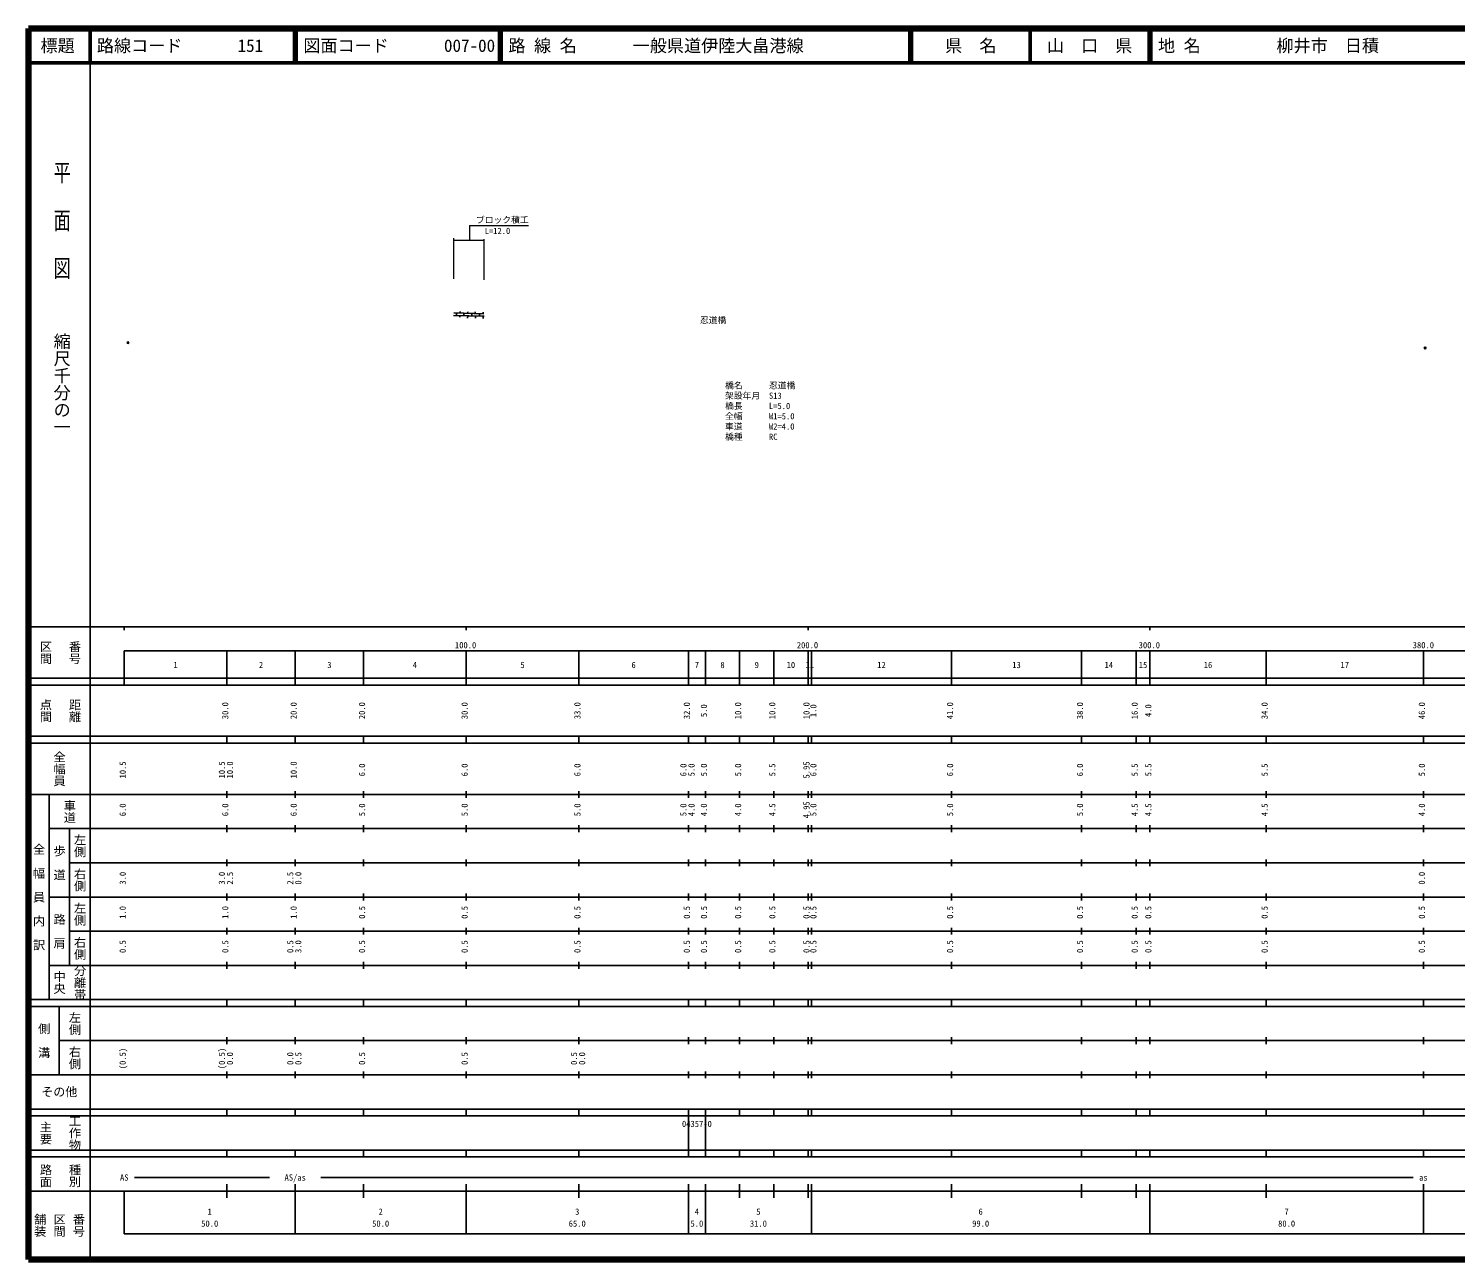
# Model space of a CAD drawing. Units: millimetres on the paper, with parts at other scales. Extents: x 40 to 680, y 20 to 380.
# Drawn here: x 40 to 457.4, y 20 to 380 of the extents above; entities that cross this region are included whole.
import ezdxf
from ezdxf.enums import TextEntityAlignment as Align

# ---------------------------------------------------------------- set-up
doc = ezdxf.new("R2010")
doc.units = ezdxf.units.MM
doc.header["$PDMODE"] = 32
doc.header["$PDSIZE"] = 0.5
for name, color, linetype, lineweight in [('M-BGD', 7, 'Continuous', 25), ('M-STR-HTXT', 7, 'Continuous', 13), ('M-TTL', 2, 'Continuous', 140), ('M-TTL-BAND', 7, 'Continuous', 25), ('M-TTL-LINE', 7, 'Continuous', 50)]:
    doc.layers.add(name, color=color, linetype=linetype, lineweight=lineweight)
for name, color, linetype in [('M-OTRS', 6, 'Continuous'), ('M-STR-STR1', 1, 'Continuous'), ('M-TTL-TXT', 7, 'Continuous')]:
    doc.layers.add(name, color=color, linetype=linetype)
doc.styles.add('@ＭＳ ゴシック', font='')
doc.styles.add('ＭＳ ゴシック', font='')
doc.styles.get('@ＭＳ ゴシック').set_extended_font_data('@MS Gothic')
doc.styles.get('ＭＳ ゴシック').set_extended_font_data('MS Gothic')

msp = doc.modelspace()

# ---------------------------------------------------------------- linework, layer by layer
at = {"layer": 'M-BGD'}
for p, q in [((164.367, 296.88), (173.214, 296.604)), ((165.192, 296.866), (165.192, 296.105)), ((166.225, 296.811), (166.243, 297.264)), ((167.294, 296.032), (167.312, 296.757)), ((168.436, 296.721), (168.454, 297.192)), ((169.65, 296.721), (169.631, 295.96)), ((170.664, 296.684), (170.664, 297.174)), ((171.878, 295.923), (171.914, 296.63)), ((172.965, 296.594), (172.983, 297.047)), ((164.312, 296.106), (173.269, 295.885)), ((166.171, 296.05), (166.135, 295.597)), ((168.454, 295.96), (168.436, 295.271)), ((170.7, 295.923), (170.7, 295.271)), ((172.965, 295.869), (172.983, 295.199))]:
    msp.add_line(p, q, dxfattribs=at)
at = {"layer": 'M-OTRS'}
for p in [(69.086, 288.137), (448.524, 286.565)]:
    msp.add_point(p, dxfattribs=at)
at = {"layer": 'M-STR-HTXT'}
for p, q in [((168.991, 322.375), (186.271, 322.375)), ((168.991, 322.375), (168.991, 317.969)), ((164.435, 306.818), (164.435, 318.698)), ((164.496, 318.071), (173.344, 318.071)), ((173.252, 306.535), (173.252, 318.415))]:
    msp.add_line(p, q, dxfattribs=at)
at = {"layer": 'M-TTL'}
for p, q in [((40, 380), (40, 20)), ((680, 380), (40, 380)), ((40, 20), (680, 20))]:
    msp.add_line(p, q, dxfattribs=at)
at = {"layer": 'M-TTL-BAND'}
for p, q in [((58, 370), (58, 20)), ((40, 205), (579, 205)), ((68, 205), (68, 204)), ((168, 205), (168, 204)), ((268, 205), (268, 204)), ((368, 205), (368, 204)), ((68, 198), (579, 198)), ((68, 198), (68, 188)), ((98, 188), (98, 198)), ((118, 188), (118, 198)), ((138, 188), (138, 198)), ((168, 188), (168, 198)), ((201, 188), (201, 198)), ((233, 188), (233, 198)), ((238, 188), (238, 198)), ((248, 188), (248, 198)), ((258, 188), (258, 198)), ((268, 188), (268, 198)), ((269, 188), (269, 198)), ((310, 188), (310, 198)), ((348, 188), (348, 198)), ((364, 188), (364, 198)), ((368, 188), (368, 198)), ((402, 188), (402, 198)), ((448, 188), (448, 198)), ((40, 190), (579, 190)), ((40, 188), (579, 188)), ((40, 173), (579, 173)), ((98, 171), (98, 173)), ((118, 171), (118, 173)), ((138, 171), (138, 173)), ((168, 171), (168, 173)), ((201, 171), (201, 173)), ((233, 171), (233, 173)), ((238, 171), (238, 173)), ((248, 171), (248, 173)), ((258, 171), (258, 173)), ((268, 171), (268, 173)), ((269, 171), (269, 173)), ((310, 171), (310, 173)), ((348, 171), (348, 173)), ((364, 171), (364, 173)), ((368, 171), (368, 173)), ((402, 171), (402, 173)), ((448, 171), (448, 173)), ((40, 171), (579, 171)), ((40, 156), (579, 156)), ((46, 96), (46, 156)), ((98, 155), (98, 157)), ((118, 155), (118, 157)), ((138, 155), (138, 157)), ((168, 155), (168, 157)), ((201, 155), (201, 157)), ((233, 155), (233, 157)), ((238, 155), (238, 157)), ((248, 155), (248, 157)), ((258, 155), (258, 157)), ((268, 155), (268, 157)), ((269, 155), (269, 157)), ((310, 155), (310, 157)), ((348, 155), (348, 157)), ((364, 155), (364, 157)), ((368, 155), (368, 157)), ((402, 155), (402, 157)), ((448, 155), (448, 157)), ((98, 145), (98, 147)), ((118, 145), (118, 147)), ((138, 145), (138, 147)), ((168, 145), (168, 147)), ((201, 145), (201, 147)), ((233, 145), (233, 147)), ((238, 145), (238, 147)), ((248, 145), (248, 147)), ((258, 145), (258, 147)), ((268, 145), (268, 147)), ((269, 145), (269, 147)), ((310, 145), (310, 147)), ((348, 145), (348, 147)), ((364, 145), (364, 147)), ((368, 145), (368, 147)), ((402, 145), (402, 147)), ((448, 145), (448, 147)), ((46, 146), (579, 146)), ((52, 146), (52, 106)), ((52, 136), (579, 136)), ((98, 135), (98, 137)), ((118, 135), (118, 137)), ((138, 135), (138, 137)), ((168, 135), (168, 137)), ((201, 135), (201, 137)), ((233, 135), (233, 137)), ((238, 135), (238, 137)), ((248, 135), (248, 137)), ((258, 135), (258, 137)), ((268, 135), (268, 137)), ((269, 135), (269, 137)), ((310, 135), (310, 137)), ((348, 135), (348, 137)), ((364, 135), (364, 137)), ((368, 135), (368, 137)), ((402, 135), (402, 137)), ((448, 135), (448, 137)), ((46, 126), (579, 126)), ((98, 125), (98, 127)), ((118, 125), (118, 127)), ((138, 125), (138, 127)), ((168, 125), (168, 127)), ((201, 125), (201, 127)), ((233, 125), (233, 127)), ((238, 125), (238, 127)), ((248, 125), (248, 127)), ((258, 125), (258, 127)), ((268, 125), (268, 127)), ((269, 125), (269, 127)), ((310, 125), (310, 127)), ((348, 125), (348, 127)), ((364, 125), (364, 127)), ((368, 125), (368, 127)), ((402, 125), (402, 127)), ((448, 125), (448, 127)), ((98, 115), (98, 117)), ((118, 115), (118, 117)), ((138, 115), (138, 117)), ((168, 115), (168, 117)), ((201, 115), (201, 117)), ((233, 115), (233, 117)), ((238, 115), (238, 117)), ((248, 115), (248, 117)), ((258, 115), (258, 117)), ((268, 115), (268, 117)), ((269, 115), (269, 117)), ((310, 115), (310, 117)), ((348, 115), (348, 117)), ((364, 115), (364, 117)), ((368, 115), (368, 117)), ((402, 115), (402, 117)), ((448, 115), (448, 117)), ((52, 116), (579, 116)), ((46, 106), (579, 106)), ((98, 105), (98, 107)), ((118, 105), (118, 107)), ((138, 105), (138, 107)), ((168, 105), (168, 107)), ((201, 105), (201, 107)), ((233, 105), (233, 107)), ((238, 105), (238, 107)), ((248, 105), (248, 107)), ((258, 105), (258, 107)), ((268, 105), (268, 107)), ((269, 105), (269, 107)), ((310, 105), (310, 107)), ((348, 105), (348, 107)), ((364, 105), (364, 107)), ((368, 105), (368, 107)), ((402, 105), (402, 107)), ((448, 105), (448, 107)), ((40, 96), (579, 96)), ((98, 94), (98, 96)), ((118, 94), (118, 96)), ((138, 94), (138, 96)), ((168, 94), (168, 96)), ((201, 94), (201, 96)), ((233, 94), (233, 96)), ((238, 94), (238, 96)), ((248, 94), (248, 96)), ((258, 94), (258, 96)), ((268, 94), (268, 96)), ((269, 94), (269, 96)), ((310, 94), (310, 96)), ((348, 94), (348, 96)), ((364, 94), (364, 96)), ((368, 94), (368, 96)), ((402, 94), (402, 96)), ((448, 94), (448, 96)), ((40, 94), (579, 94)), ((49, 94), (49, 74)), ((49, 84), (579, 84)), ((98, 83), (98, 85)), ((118, 83), (118, 85)), ((138, 83), (138, 85)), ((168, 83), (168, 85)), ((201, 83), (201, 85)), ((233, 83), (233, 85)), ((238, 83), (238, 85)), ((248, 83), (248, 85)), ((258, 83), (258, 85)), ((268, 83), (268, 85)), ((269, 83), (269, 85)), ((310, 83), (310, 85)), ((348, 83), (348, 85)), ((364, 83), (364, 85)), ((368, 83), (368, 85)), ((402, 83), (402, 85)), ((448, 83), (448, 85)), ((40, 74), (579, 74)), ((98, 73), (98, 75)), ((118, 73), (118, 75)), ((138, 73), (138, 75)), ((168, 73), (168, 75)), ((201, 73), (201, 75)), ((233, 73), (233, 75)), ((238, 73), (238, 75)), ((248, 73), (248, 75)), ((258, 73), (258, 75)), ((268, 73), (268, 75)), ((269, 73), (269, 75)), ((310, 73), (310, 75)), ((348, 73), (348, 75)), ((364, 73), (364, 75)), ((368, 73), (368, 75)), ((402, 73), (402, 75)), ((448, 73), (448, 75)), ((40, 64), (579, 64)), ((98, 62), (98, 64)), ((118, 62), (118, 64)), ((138, 62), (138, 64)), ((168, 62), (168, 64)), ((201, 62), (201, 64)), ((233, 62), (233, 64)), ((238, 62), (238, 64)), ((248, 62), (248, 64)), ((258, 62), (258, 64)), ((268, 62), (268, 64)), ((269, 62), (269, 64)), ((310, 62), (310, 64)), ((348, 62), (348, 64)), ((364, 62), (364, 64)), ((368, 62), (368, 64)), ((402, 62), (402, 64)), ((448, 62), (448, 64)), ((40, 62), (579, 62)), ((233, 52), (233, 62)), ((233, 52), (233, 62)), ((238, 52), (238, 62)), ((238, 52), (238, 62)), ((40, 52), (579, 52)), ((98, 50), (98, 52)), ((118, 50), (118, 52)), ((138, 50), (138, 52)), ((168, 50), (168, 52)), ((201, 50), (201, 52)), ((233, 50), (233, 52)), ((238, 50), (238, 52)), ((248, 50), (248, 52)), ((258, 50), (258, 52)), ((268, 50), (268, 52)), ((269, 50), (269, 52)), ((310, 50), (310, 52)), ((348, 50), (348, 52)), ((364, 50), (364, 52)), ((368, 50), (368, 52)), ((402, 50), (402, 52)), ((448, 50), (448, 52)), ((40, 50), (579, 50)), ((71, 44), (110.5, 44)), ((98, 38), (98, 42)), ((118, 27.5), (118, 42)), ((125.5, 44), (445, 44)), ((138, 38), (138, 42)), ((168, 27.5), (168, 42)), ((201, 38), (201, 42)), ((233, 27.5), (233, 42)), ((238, 27.5), (238, 42)), ((248, 38), (248, 42)), ((258, 38), (258, 42)), ((268, 38), (268, 42)), ((269, 27.5), (269, 42)), ((310, 38), (310, 42)), ((348, 38), (348, 42)), ((364, 38), (364, 42)), ((368, 27.5), (368, 42)), ((402, 38), (402, 42)), ((448, 27.5), (448, 42)), ((40, 40), (579, 40)), ((68, 40), (68, 27.5)), ((68, 27.5), (579, 27.5))]:
    msp.add_line(p, q, dxfattribs=at)
at = {"layer": 'M-TTL-LINE'}
for p, q in [((58, 380), (58, 370)), ((117.75, 380), (117.75, 370)), ((118.25, 380), (118.25, 370)), ((177.75, 380), (177.75, 370)), ((178.25, 380), (178.25, 370)), ((297.75, 380), (297.75, 370)), ((298.25, 380), (298.25, 370)), ((333, 380), (333, 370)), ((367.75, 380), (367.75, 370)), ((368.25, 380), (368.25, 370)), ((40, 370), (680, 370))]:
    msp.add_line(p, q, dxfattribs=at)

# ---------------------------------------------------------------- texts
at = {"layer": 'M-STR-HTXT', "style": 'ＭＳ ゴシック'}
for s, p in [('ブロック積工', (170.906, 322.531)), ('L=12.0', (173.437, 319.325))]:
    msp.add_text(s, height=1.833, rotation=0.333, dxfattribs=at).set_placement(p, align=Align.BOTTOM_LEFT)
for s, p in [('橋名\u3000\u3000\u3000忍道橋', (243.741, 274.152)), ('架設年月\u3000S13', (243.741, 271.152)), ('橋長\u3000\u3000\u3000L=5.0', (243.741, 268.152)), ('全幅\u3000\u3000\u3000W1=5.0', (243.741, 265.152)), ('車道\u3000\u3000\u3000W2=4.0', (243.741, 262.152)), ('橋種\u3000\u3000\u3000RC', (243.741, 259.152))]:
    msp.add_text(s, height=1.833, dxfattribs=at).set_placement(p, align=Align.BOTTOM_LEFT)
at = {"layer": 'M-STR-STR1', "style": 'ＭＳ ゴシック'}
msp.add_text('忍道橋', height=1.833, rotation=0.333, dxfattribs=at).set_placement((236.399, 293.229), align=Align.BOTTOM_LEFT)
at = {"layer": 'M-TTL-BAND', "style": '@ＭＳ ゴシック', "width": 1.4}
msp.add_text('平  面  図', height=3.666, rotation=270, dxfattribs=at).set_placement((49.777, 306.475), align=Align.MIDDLE_RIGHT)
at = {"layer": 'M-TTL-BAND', "style": '@ＭＳ ゴシック'}
msp.add_text('縮尺千分の一', height=3.666, rotation=270, dxfattribs=at).set_placement((49.777, 261.03), align=Align.MIDDLE_RIGHT)
for s, p in [('区間', (45, 197.5)), ('番号', (53.5, 197.5)), ('点間', (45, 180.5)), ('距離', (53.5, 180.5)), ('全幅員', (49, 163.5)), ('車道', (52, 151)), ('左側', (55, 141)), ('全\u3000幅\u3000員\u3000内\u3000訳', (43, 126)), ('歩\u3000道', (49, 136)), ('右側', (55, 131)), ('路\u3000肩', (49, 116)), ('左側', (55, 121)), ('右側', (55, 111)), ('中央', (49, 101)), ('分離帯', (55, 101)), ('左側', (53.5, 89)), ('側\u3000溝', (44.5, 84)), ('右側', (53.5, 79)), ('主要', (45, 57)), ('工作物', (53.5, 57)), ('路面', (45, 44.5)), ('種別', (53.5, 44.5)), ('舗装', (43.333, 30)), ('区間', (49, 30)), ('番号', (54.667, 30))]:
    msp.add_text(s, height=2.566, rotation=270, dxfattribs=at).set_placement(p, align=Align.MIDDLE_CENTER)
at = {"layer": 'M-TTL-BAND', "style": 'ＭＳ ゴシック'}
for s, p in [('100.0', (167.844, 198.195)), ('200.0', (267.844, 198.195)), ('300.0', (367.844, 198.195)), ('380.0', (448, 198.195)), ('1', (83, 192.405)), ('2', (108, 192.405)), ('3', (128, 192.405)), ('4', (153, 192.405)), ('5', (184.5, 192.405)), ('6', (217, 192.405)), ('7', (235.5, 192.405)), ('8', (243, 192.405)), ('9', (253, 192.405)), ('10', (263, 192.405)), ('11', (268.5, 192.405)), ('12', (289.5, 192.405)), ('13', (329, 192.405)), ('14', (356, 192.405)), ('15', (366, 192.405)), ('16', (385, 192.405)), ('17', (425, 192.405)), ('AS', (68, 42.5)), ('AS/as', (118, 42.5)), ('as', (448, 42.5)), ('1', (93, 32.523)), ('2', (143, 32.523)), ('3', (200.5, 32.523)), ('4', (235.5, 32.523)), ('5', (253.5, 32.523)), ('6', (318.5, 32.523)), ('7', (408, 32.523)), ('50.0', (93, 29.033)), ('50.0', (143, 29.033)), ('65.0', (200.5, 29.033)), ('5.0', (235.5, 29.033)), ('31.0', (253.5, 29.033)), ('99.0', (318.5, 29.033)), ('80.0', (408, 29.033))]:
    msp.add_text(s, height=1.833, dxfattribs=at).set_placement(p, align=Align.BOTTOM_CENTER)
for s, p in [('30.0', (99, 180.5)), ('20.0', (119, 180.5)), ('20.0', (139, 180.5)), ('30.0', (169, 180.5)), ('33.0', (202, 180.5)), ('32.0', (234, 180.5)), ('5.0', (239, 180.5)), ('10.0', (249, 180.5)), ('10.0', (259, 180.5)), ('10.0', (269, 180.5)), ('1.0', (271.019, 180.5)), ('41.0', (311, 180.5)), ('38.0', (349, 180.5)), ('16.0', (365, 180.5)), ('4.0', (369, 180.5)), ('34.0', (403, 180.5)), ('46.0', (449, 180.5)), ('10.5', (69, 163.174)), ('10.5', (98, 163.174)), ('10.0', (100.37, 163.174)), ('10.0', (119, 163.174)), ('6.0', (139, 163.174)), ('6.0', (169, 163.174)), ('6.0', (202, 163.174)), ('6.0', (233, 163.174)), ('5.0', (235.37, 163.174)), ('5.0', (239, 163.174)), ('5.0', (249, 163.174)), ('5.5', (259, 163.174)), ('5.95', (269, 163.174)), ('6.0', (271.019, 163.174)), ('6.0', (311, 163.174)), ('6.0', (349, 163.174)), ('5.5', (365, 163.174)), ('5.5', (369, 163.174)), ('5.5', (403, 163.174)), ('5.0', (449, 163.174)), ('6.0', (69, 151.5)), ('6.0', (99, 151.5)), ('6.0', (119, 151.5)), ('5.0', (139, 151.5)), ('5.0', (169, 151.5)), ('5.0', (202, 151.5)), ('5.0', (233, 151.5)), ('4.0', (235.37, 151.5)), ('4.0', (239, 151.5)), ('4.0', (249, 151.5)), ('4.5', (259, 151.5)), ('4.95', (269, 151.5)), ('5.0', (271.019, 151.5)), ('5.0', (311, 151.5)), ('5.0', (349, 151.5)), ('4.5', (365, 151.5)), ('4.5', (369, 151.5)), ('4.5', (403, 151.5)), ('4.0', (449, 151.5)), ('3.0', (69, 131.5)), ('3.0', (98, 131.5)), ('2.5', (100.37, 131.5)), ('2.5', (118, 131.5)), ('0.0', (120.37, 131.5)), ('0.0', (449, 131.5)), ('1.0', (69, 121.5)), ('1.0', (99, 121.5)), ('1.0', (119, 121.5)), ('0.5', (139, 121.5)), ('0.5', (169, 121.5)), ('0.5', (202, 121.5)), ('0.5', (234, 121.5)), ('0.5', (239, 121.5)), ('0.5', (249, 121.5)), ('0.5', (259, 121.5)), ('0.5', (269, 121.5)), ('0.5', (271.019, 121.5)), ('0.5', (311, 121.5)), ('0.5', (349, 121.5)), ('0.5', (365, 121.5)), ('0.5', (369, 121.5)), ('0.5', (403, 121.5)), ('0.5', (449, 121.5)), ('0.5', (69, 111.5)), ('0.5', (99, 111.5)), ('0.5', (118, 111.5)), ('3.0', (120.37, 111.5)), ('0.5', (139, 111.5)), ('0.5', (169, 111.5)), ('0.5', (202, 111.5)), ('0.5', (234, 111.5)), ('0.5', (239, 111.5)), ('0.5', (249, 111.5)), ('0.5', (259, 111.5)), ('0.5', (269, 111.5)), ('0.5', (271.019, 111.5)), ('0.5', (311, 111.5)), ('0.5', (349, 111.5)), ('0.5', (365, 111.5)), ('0.5', (369, 111.5)), ('0.5', (403, 111.5)), ('0.5', (449, 111.5)), ('(0.5)', (69, 78.764)), ('(0.5)', (98, 78.764)), ('0.0', (100.37, 78.764)), ('0.0', (118, 78.764)), ('0.5', (120.37, 78.764)), ('0.5', (139, 78.764)), ('0.5', (169, 78.764)), ('0.5', (201, 78.764)), ('0.0', (203.37, 78.764))]:
    msp.add_text(s, height=1.833, rotation=90, dxfattribs=at).set_placement(p, align=Align.BOTTOM_CENTER)
for s, height, p in [('その他', 2.566, (49, 69)), ('04357-0', 1.833, (235.5, 59.655))]:
    msp.add_text(s, height=height, dxfattribs=at).set_placement(p, align=Align.MIDDLE_CENTER)
at = {"layer": 'M-TTL-TXT', "style": 'ＭＳ ゴシック'}
for s, p in [('標題', (48.5, 375)), ('県\u3000名', (315.625, 375)), ('山\u3000口\u3000県', (350.375, 375))]:
    msp.add_text(s, height=3.666, dxfattribs=at).set_placement(p, align=Align.MIDDLE_CENTER)
for s, p in [('路線コード', (60, 375)), ('151', (101.142, 375)), ('151', (101.142, 375)), ('151', (101.142, 375)), ('図面コード', (120.38, 375)), ('007-00', (161.521, 375)), ('路 線 名', (180.38, 375)), ('一般県道伊陸大畠港線', (216.734, 375)), ('地 名', (370.38, 375)), ('柳井市\u3000日積', (405.024, 375))]:
    msp.add_text(s, height=3.666, dxfattribs=at).set_placement(p, align=Align.MIDDLE_LEFT)

doc.saveas('drawing.dxf')
